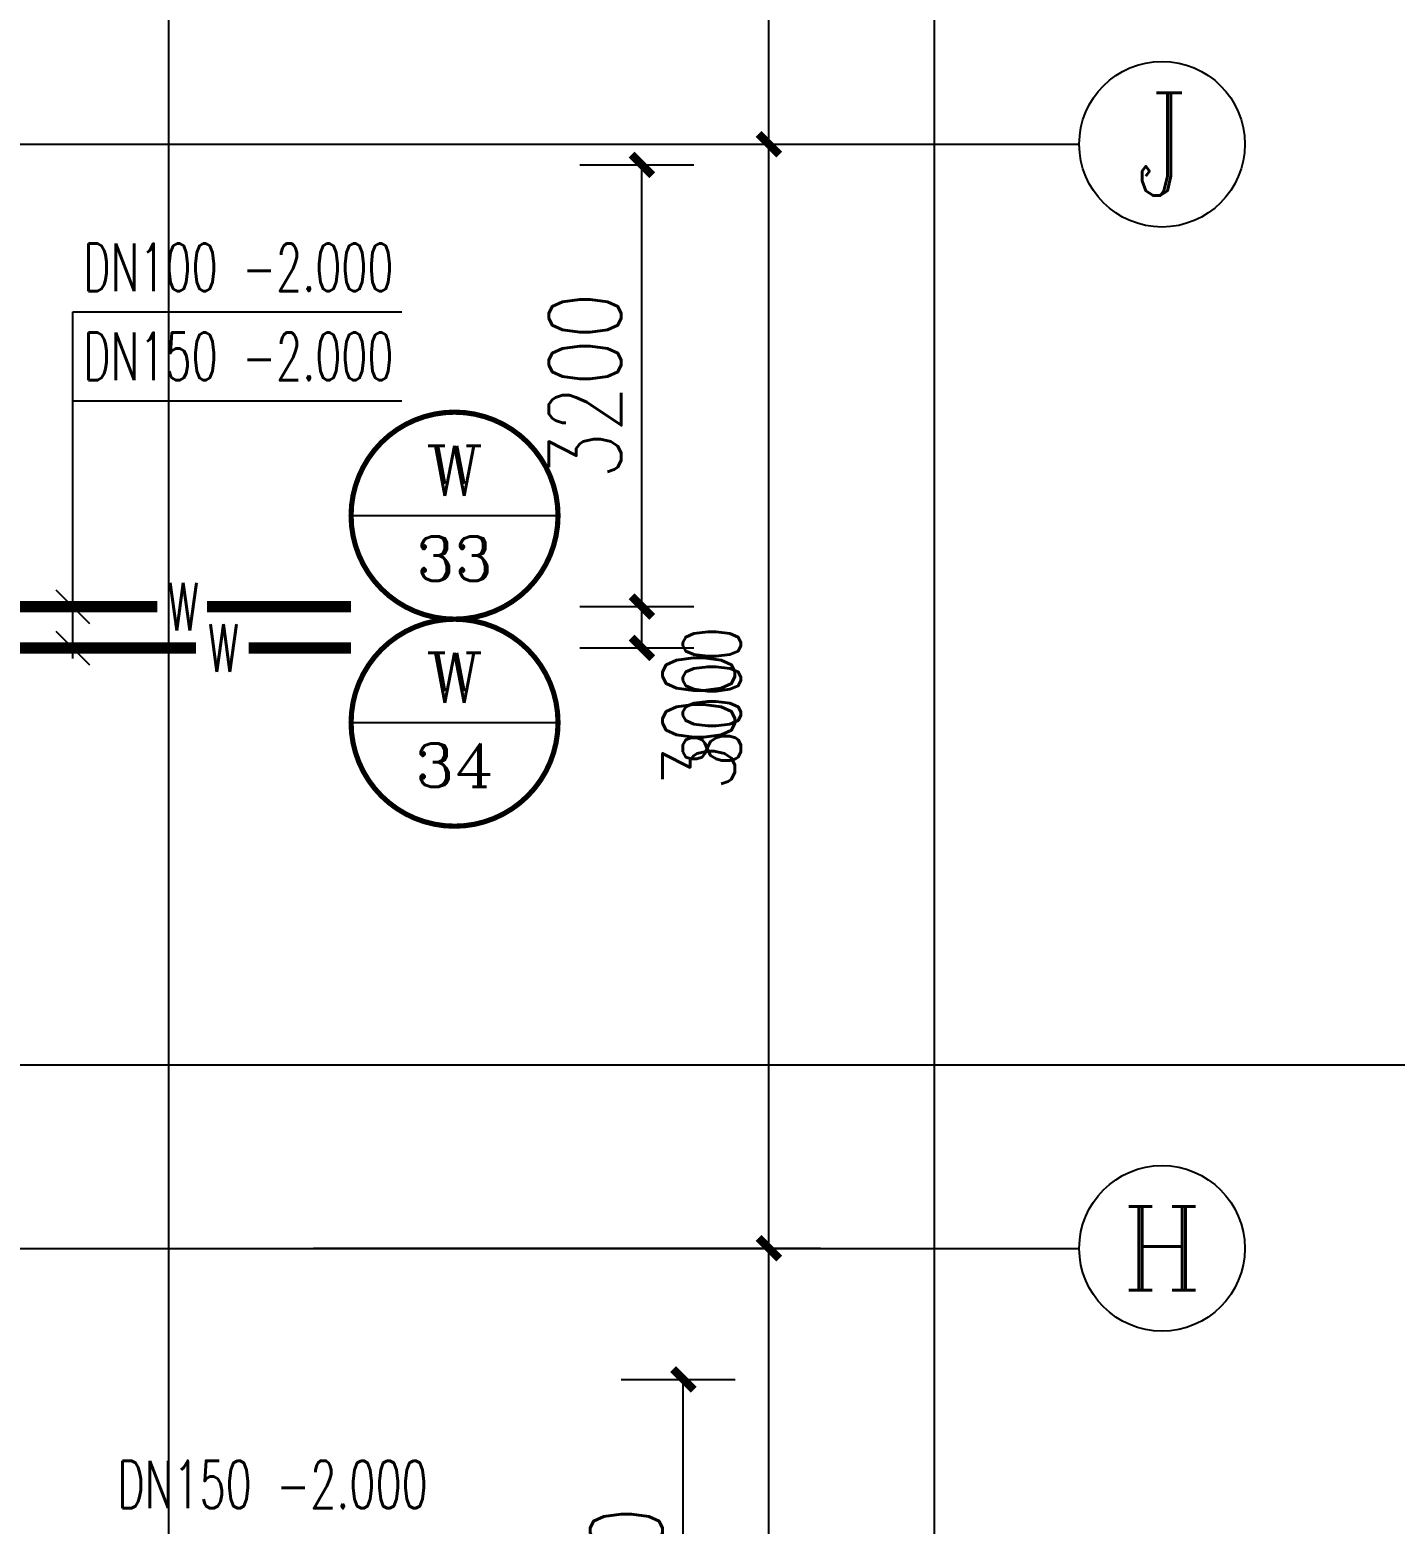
# Model space of a CAD drawing. Extents: x 0 to 2838408, y -923048 to 203859.
# Drawn here: x 2452311 to 2462206, y -243490 to -232664 of the extents above; entities that cross this region are included whole.
import ezdxf
from ezdxf.enums import TextEntityAlignment as Align

# ---------------------------------------------------------------- set-up
doc = ezdxf.new("R2010")
doc.units = 0
doc.header["$LTSCALE"] = 1000
doc.linetypes.add('DASH', pattern=[0.35, 0.25, -0.1])
for name, color, linetype in [('AXIS', 3, 'Continuous'), ('AXIS_TEXT', 7, 'Continuous'), ('DIM_污水', 3, 'Continuous'), ('DIM_消防', 3, 'Continuous'), ('DOTE', 8, 'Continuous'), ('GROUND', 2, 'Continuous'), ('PIPE-污水', 2, 'DASH'), ('TEXT_污水', 7, 'Continuous'), ('TWT_DIM', 3, 'Continuous'), ('XREF', 8, 'Continuous')]:
    doc.layers.add(name, color=color, linetype=linetype)
doc.styles.add('_TCH_AXIS', font='COMPLEX', dxfattribs={"bigfont": 'GBCBIG'})
doc.styles.add('_TCH_DIM_T3', font='SIMPLEX', dxfattribs={"width": 0.75, "bigfont": 'HZTXT'})
doc.styles.add('_TWT_CIRCLE', font='COMPLEX', dxfattribs={"width": 1.1, "height": 2.3, "bigfont": 'HZTXT'})
doc.styles.add('_TWT_PIPEDN', font='SIMPLEX', dxfattribs={"width": 0.8, "height": 2.3, "bigfont": 'HZTXT'})
doc.styles.add('_TWT_PIPETEXT', font='SIMPLEX', dxfattribs={"width": 0.8, "height": 2.3, "bigfont": 'HZTXT'})
doc.styles.add('A_DIM_T3', font='SIMPLEX', dxfattribs={"width": 0.7, "bigfont": 'HZ'})
doc.styles.add('COMPLEX', font='COMPLEX')
doc.dimstyles.new('_TCH_ARCH&&150', dxfattribs={"dimtxt": 420, "dimasz": 150, "dimexe": 375, "dimexo": 450, "dimgap": 202.5, "dimtad": 1, "dimdec": 0, "dimzin": 0, "dimdsep": 46, "dimtxsty": 'A_DIM_T3', "dimblk": 'ARCHTICK', "dimcen": 0.09, "dimclrt": 7, "dimazin": 2, "dimtfac": 1, "dimtdec": 0, "dimtix": 1, "dimtmove": 2, "dimatfit": 3, "dimfxl": 150, "dimtolj": 1, "dimtzin": 0, "dimarcsym": 0})
doc.dimstyles.new('_TWT_ARCH&&150', dxfattribs={"dimtxt": 525, "dimasz": 150, "dimexe": 375, "dimexo": 450, "dimgap": 150, "dimtad": 1, "dimdec": 0, "dimzin": 0, "dimdsep": 46, "dimtxsty": '_TCH_DIM_T3', "dimblk": 'ARCHTICK', "dimcen": 0.09, "dimclrt": 7, "dimazin": 2, "dimtfac": 1, "dimtdec": 0, "dimtix": 1, "dimtmove": 2, "dimatfit": 3, "dimfxl": 1, "dimtolj": 1, "dimtzin": 0, "dimarcsym": 0})

# ---------------------------------------------------------------- blocks, each defined once
blk = doc.blocks.new('_ArchTick')
at = {"color": 0, "linetype": 'ByBlock', "const_width": 0.4}
blk.add_lwpolyline([(-0.5, -0.5), (0.5, 0.5)], dxfattribs=at)
blk = doc.blocks.new('*D878')
at = {"layer": 'AXIS', "color": 0, "lineweight": -2, "transparency": 16777216}
for p, q in [((2454367, -241492), (2458042, -241492)), ((2457667, -249492), (2457667, -241492)), ((2454367, -249492), (2458042, -249492))]:
    blk.add_line(p, q, dxfattribs=at)
at = {"layer": 'Defpoints', "color": 0, "transparency": 16777216}
for p in [(2453917, -241492), (2457667, -241492), (2453917, -249492)]:
    blk.add_point(p, dxfattribs=at)
at = {"layer": 'AXIS', "color": 0, "lineweight": -2, "transparency": 16777216, "xscale": 150, "yscale": 150, "zscale": 150}
for p, rotation in [((2457667, -241492), 90), ((2457667, -249492), 270)]:
    blk.add_blockref('_ArchTick', p, dxfattribs=dict(at, rotation=rotation))
at = {"layer": 'AXIS', "color": 7, "transparency": 16777216, "insert": (2457254, -245492), "char_height": 420, "attachment_point": 5, "rotation": 90, "style": 'A_DIM_T3'}
blk.add_mtext('\\A1;8000', dxfattribs=at)
blk = doc.blocks.new('*D879')
at = {"layer": 'AXIS', "color": 0, "lineweight": -2, "transparency": 16777216}
for p, q in [((2454367, -233492), (2458042, -233492)), ((2457667, -241492), (2457667, -233492)), ((2454367, -241492), (2458042, -241492))]:
    blk.add_line(p, q, dxfattribs=at)
at = {"layer": 'Defpoints', "color": 0, "transparency": 16777216}
for p in [(2453917, -233492), (2457667, -233492), (2453917, -241492)]:
    blk.add_point(p, dxfattribs=at)
at = {"layer": 'AXIS', "color": 0, "lineweight": -2, "transparency": 16777216, "xscale": 150, "yscale": 150, "zscale": 150}
for p, rotation in [((2457667, -233492), 90), ((2457667, -241492), 270)]:
    blk.add_blockref('_ArchTick', p, dxfattribs=dict(at, rotation=rotation))
at = {"layer": 'AXIS', "color": 7, "transparency": 16777216, "insert": (2457254, -237492), "char_height": 420, "attachment_point": 5, "rotation": 90, "style": 'A_DIM_T3'}
blk.add_mtext('\\A1;8000', dxfattribs=at)
blk = doc.blocks.new('*D880')
at = {"layer": 'AXIS', "color": 0, "lineweight": -2, "transparency": 16777216}
for p, q in [((2454367, -225492), (2458042, -225492)), ((2457667, -233492), (2457667, -225492)), ((2454367, -233492), (2458042, -233492))]:
    blk.add_line(p, q, dxfattribs=at)
at = {"layer": 'Defpoints', "color": 0, "transparency": 16777216}
for p in [(2453917, -225492), (2457667, -225492), (2453917, -233492)]:
    blk.add_point(p, dxfattribs=at)
at = {"layer": 'AXIS', "color": 0, "lineweight": -2, "transparency": 16777216, "xscale": 150, "yscale": 150, "zscale": 150}
for p, rotation in [((2457667, -225492), 90), ((2457667, -233492), 270)]:
    blk.add_blockref('_ArchTick', p, dxfattribs=dict(at, rotation=rotation))
at = {"layer": 'AXIS', "color": 7, "transparency": 16777216, "insert": (2457254, -229492), "char_height": 420, "attachment_point": 5, "rotation": 90, "style": 'A_DIM_T3'}
blk.add_mtext('\\A1;8000', dxfattribs=at)
blk = doc.blocks.new('*D888')
at = {"layer": 'AXIS', "color": 0, "lineweight": -2, "transparency": 16777216}
for p, q in [((2454367, -189692), (2459242, -189692)), ((2458867, -269292), (2458867, -189692)), ((2454367, -269292), (2459242, -269292))]:
    blk.add_line(p, q, dxfattribs=at)
at = {"layer": 'Defpoints', "color": 0, "transparency": 16777216}
for p in [(2453917, -189692), (2458867, -189692), (2453917, -269292)]:
    blk.add_point(p, dxfattribs=at)
at = {"layer": 'AXIS', "color": 0, "lineweight": -2, "transparency": 16777216, "xscale": 150, "yscale": 150, "zscale": 150}
for p, rotation in [((2458867, -189692), 90), ((2458867, -269292), 270)]:
    blk.add_blockref('_ArchTick', p, dxfattribs=dict(at, rotation=rotation))
at = {"layer": 'AXIS', "color": 7, "transparency": 16777216, "insert": (2458454, -229492), "char_height": 420, "attachment_point": 5, "rotation": 90, "style": 'A_DIM_T3'}
blk.add_mtext('\\A1;79600', dxfattribs=at)
blk = doc.blocks.new('_AXISO')
at = {"color": 0}
blk.add_circle((0, 0), 0.5, dxfattribs=at)
at = {"layer": 'AXIS_TEXT', "color": 0, "style": 'COMPLEX', "width": 1.041667}
blk.add_attdef('A', text='', height=0.56, dxfattribs=at).set_placement((-0.25, -0.28), (0.25, -0.28), align=Align.FIT)
blk = doc.blocks.new('*D3354')
at = {"layer": 'Defpoints', "color": 0, "transparency": 16777216}
for p in [(2456146, -242442), (2457047, -242442), (2456146, -245642)]:
    blk.add_point(p, dxfattribs=at)
at = {"layer": 'TWT_DIM', "color": 0, "lineweight": -2, "transparency": 16777216}
for p, q in [((2456596, -242442), (2457422, -242442)), ((2457047, -245642), (2457047, -242442)), ((2456596, -245642), (2457422, -245642))]:
    blk.add_line(p, q, dxfattribs=at)
at = {"layer": 'TWT_DIM', "color": 0, "lineweight": -2, "transparency": 16777216, "xscale": 150, "yscale": 150, "zscale": 150}
for p, rotation in [((2457047, -242442), 90), ((2457047, -245642), 270)]:
    blk.add_blockref('_ArchTick', p, dxfattribs=dict(at, rotation=rotation))
at = {"layer": 'TWT_DIM', "color": 7, "transparency": 16777216, "insert": (2456634, -244042), "char_height": 525, "attachment_point": 5, "rotation": 90, "style": '_TCH_DIM_T3'}
blk.add_mtext('\\A1;3200', dxfattribs=at)
blk = doc.blocks.new('*D3356')
at = {"layer": 'Defpoints', "color": 0, "transparency": 16777216}
for p in [(2455846, -233642), (2456747, -233642), (2455846, -236842)]:
    blk.add_point(p, dxfattribs=at)
at = {"layer": 'TWT_DIM', "color": 0, "lineweight": -2, "transparency": 16777216}
for p, q in [((2456296, -233642), (2457122, -233642)), ((2456747, -236842), (2456747, -233642)), ((2456296, -236842), (2457122, -236842))]:
    blk.add_line(p, q, dxfattribs=at)
at = {"layer": 'TWT_DIM', "color": 0, "lineweight": -2, "transparency": 16777216, "xscale": 150, "yscale": 150, "zscale": 150}
for p, rotation in [((2456747, -233642), 90), ((2456747, -236842), 270)]:
    blk.add_blockref('_ArchTick', p, dxfattribs=dict(at, rotation=rotation))
at = {"layer": 'TWT_DIM', "color": 7, "transparency": 16777216, "insert": (2456334, -235242), "char_height": 525, "attachment_point": 5, "rotation": 90, "style": '_TCH_DIM_T3'}
blk.add_mtext('\\A1;3200', dxfattribs=at)
blk = doc.blocks.new('*D3357')
at = {"layer": 'Defpoints', "color": 0, "transparency": 16777216}
for p in [(2455846, -236842), (2456747, -236842), (2455846, -237142)]:
    blk.add_point(p, dxfattribs=at)
at = {"layer": 'TWT_DIM', "color": 0, "lineweight": -2, "transparency": 16777216}
for p, q in [((2456296, -236842), (2457122, -236842)), ((2456747, -237142), (2456747, -236842)), ((2456296, -237142), (2457122, -237142))]:
    blk.add_line(p, q, dxfattribs=at)
at = {"layer": 'TWT_DIM', "color": 0, "lineweight": -2, "transparency": 16777216, "xscale": 150, "yscale": 150, "zscale": 150}
for p, rotation in [((2456747, -236842), 90), ((2456747, -237142), 270)]:
    blk.add_blockref('_ArchTick', p, dxfattribs=dict(at, rotation=rotation))
at = {"layer": 'TWT_DIM', "color": 7, "transparency": 16777216, "insert": (2457159, -237670), "char_height": 525, "attachment_point": 5, "rotation": 90, "style": '_TCH_DIM_T3'}
blk.add_mtext('\\A1;300', dxfattribs=at)
blk = doc.blocks.new('1F1')
at = {"layer": 'AXIS'}
for p, q in [((2453916.7, -233492.2), (2459916.7, -233492.2)), ((2453916.7, -241492.2), (2459916.7, -241492.2))]:
    blk.add_line(p, q, dxfattribs=at)
at = {"layer": 'Defpoints', "color": 250}
blk.add_lwpolyline([(2326685.8, -167047), (2468623.3, -167047), (2468623.3, -240163.8), (2326685.8, -240163.8)], close=True, dxfattribs=at)
at = {"layer": 'DOTE'}
for p, q in [((2435862.3, -233492.2), (2453916.7, -233492.2)), ((2435862.3, -241492.2), (2453916.7, -241492.2))]:
    blk.add_line(p, q, dxfattribs=at)
at = {"layer": 'GROUND'}
blk.add_line((2453316.7, -270492.2), (2453316.7, -188492.2), dxfattribs=at)
at = {"layer": 'AXIS'}
ref = blk.add_blockref('_AXISO', (2460516.7, -233492.2), dxfattribs=dict(at, xscale=1200, yscale=1200, zscale=1200))
ref.add_attrib('A', 'J', dxfattribs={"layer": 'AXIS_TEXT', "height": 744.1, "style": '_TCH_AXIS'}).set_placement((2460321.9, -233864.2), (2460711.6, -233864.2), align=Align.FIT)
ref = blk.add_blockref('_AXISO', (2460516.7, -241492.2), dxfattribs=dict(at, xscale=1200, yscale=1200, zscale=1200))
ref.add_attrib('A', 'H', dxfattribs={"layer": 'AXIS_TEXT', "height": 608.3, "style": '_TCH_AXIS'}).set_placement((2460227.1, -241796.3), (2460806.4, -241796.3), align=Align.FIT)
for p1, p2, distance, picture, middle in [((2453916.7, -269292.2), (2453916.7, -189692.2), -4950, '*D888', (2458454.2, -229492.2)), ((2453916.7, -233492.2), (2453916.7, -225492.2), -3750, '*D880', (2457254.2, -229492.2)), ((2453916.7, -241492.2), (2453916.7, -233492.2), -3750, '*D879', (2457254.2, -237492.2)), ((2453916.7, -249492.2), (2453916.7, -241492.2), -3750, '*D878', (2457254.2, -245492.2))]:
    dim = blk.add_aligned_dim(p1=p1, p2=p2, distance=distance, dimstyle='_TCH_ARCH&&150', dxfattribs=at)
    dim.commit()
    dim.dimension.update_dxf_attribs({"geometry": picture, "text_midpoint": middle})

msp = doc.modelspace()

# ---------------------------------------------------------------- linework, layer by layer
at = {"layer": 'DIM_污水', "linetype": 'ByBlock'}
for p, q in [((2452621.9, -235351.8), (2452621.9, -234706.8)), ((2452621.9, -234706.8), (2455005.6, -234706.8)), ((2452621.9, -237217.2), (2452621.9, -235351.8)), ((2452621.9, -235351.8), (2455005.6, -235351.8)), ((2452499.9, -236720.2), (2452743.8, -236964.2)), ((2452499.9, -237020.2), (2452743.8, -237264.2))]:
    msp.add_line(p, q, dxfattribs=at)
at = {"layer": 'DIM_消防'}
for p, q in [((2456138.8, -236183.5), (2454638.8, -236183.5)), ((2456138.8, -237683.5), (2454638.8, -237683.5))]:
    msp.add_line(p, q, dxfattribs=at)
at = {"layer": 'DIM_消防', "const_width": 37.5}
for points in [[(2456138.8, -236183.5, 1), (2454638.8, -236183.5, 1)], [(2456138.8, -237683.5, 1), (2454638.8, -237683.5, 1)]]:
    msp.add_lwpolyline(points, format="xyb", close=True, dxfattribs=at)
at = {"layer": 'PIPE-污水', "ltscale": 1.5, "const_width": 82.5}
for points in [[(2451094.2, -236842.2), (2453234.1, -236842.2)], [(2453594.3, -236842.2), (2454638.8, -236842.2)], [(2449769.8, -237142.2), (2453514.6, -237142.2)], [(2453896, -237142.2), (2454638.8, -237142.2)]]:
    msp.add_lwpolyline(points, dxfattribs=at)

# ---------------------------------------------------------------- block references
at = {"layer": 'XREF'}
msp.add_blockref('1F1', (0, 0), dxfattribs=at)

# ---------------------------------------------------------------- texts
at = {"layer": 'DIM_污水', "color": 7, "linetype": 'ByBlock', "style": '_TWT_PIPEDN', "width": 0.64}
for s, p in [('DN100', (2452696.9, -234556.8)), ('-2.000', (2453849, -234556.8)), ('DN150', (2452696.9, -235201.8)), ('-2.000', (2453849, -235201.8))]:
    msp.add_text(s, height=345, dxfattribs=at).set_placement(p)
for s, p in [('DN150', (2452944.3, -243375.6)), ('-2.000', (2454096.5, -243375.6))]:
    msp.add_text(s, height=345, rotation=360, dxfattribs=at).set_placement(p)
at = {"layer": 'DIM_消防', "color": 7, "style": '_TWT_CIRCLE'}
for s, height, p, p2 in [('W', 362.4, (2455180, -236040.3), (2455597.6, -236040.3)), ('33', 321.68, (2455110.8, -236655.2), (2455666.8, -236655.2)), ('W', 362.4, (2455180, -237540.3), (2455597.6, -237540.3)), ('34', 314.27, (2455100.7, -238149.1), (2455676.9, -238149.1))]:
    msp.add_text(s, height=height, dxfattribs=at).set_placement(p, p2, align=Align.FIT)
at = {"layer": 'TEXT_污水', "style": '_TWT_PIPETEXT', "width": 0.64}
for p in [(2453309.1, -237014.7), (2453600.2, -237314.7)]:
    msp.add_text('W', height=345, dxfattribs=at).set_placement(p)

# ---------------------------------------------------------------- dimensions: what is measured, and where the dimension line sits
at = {"layer": 'TWT_DIM'}
for p1, p2, picture, middle in [((2455846.4, -236842.2), (2455846.4, -233642.2), '*D3356', (2456334.4, -235242.2)), ((2456146.4, -245642.2), (2456146.4, -242442.2), '*D3354', (2456634.4, -244042.2))]:
    dim = msp.add_aligned_dim(p1=p1, p2=p2, distance=-900.5, dimstyle='_TWT_ARCH&&150', dxfattribs=at)
    dim.commit()
    dim.dimension.update_dxf_attribs({"geometry": picture, "text_midpoint": middle})
dim = msp.add_linear_dim(base=(2456746.9, -236842.2), p1=(2455846.4, -237142.2), p2=(2455846.4, -236842.2), angle=90, dimstyle='_TWT_ARCH&&150', dxfattribs=at)
dim.commit()
dim.dimension.update_dxf_attribs({"geometry": '*D3357', "text_midpoint": (2457159.4, -237670.2), "dimtype": 129})

doc.saveas('drawing.dxf')
